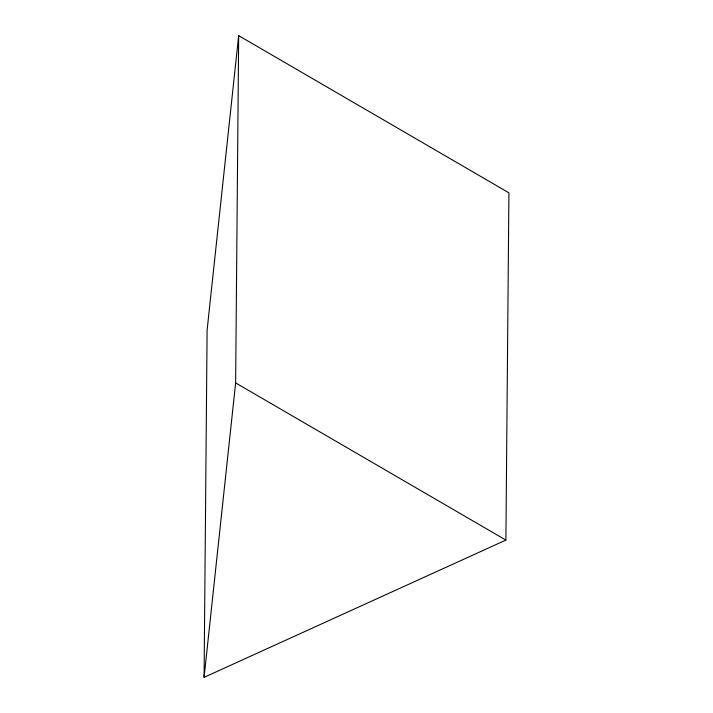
<?xml version="1.0" encoding="UTF-8"?>
<svg xmlns="http://www.w3.org/2000/svg" width="713" height="713" viewBox="0 0 713 713"><rect width="100%" height="100%" fill="white"/><g stroke="black" fill="none" stroke-linecap="round" stroke-linejoin="round"><path stroke-width="1.07" d="M204.078 677.35L207.109 330.092L238.668 35.65L508.922 192.831L505.891 540.089L204.078 677.35L235.638 382.908L238.668 35.65M235.638 382.908L505.891 540.089"/></g></svg>
